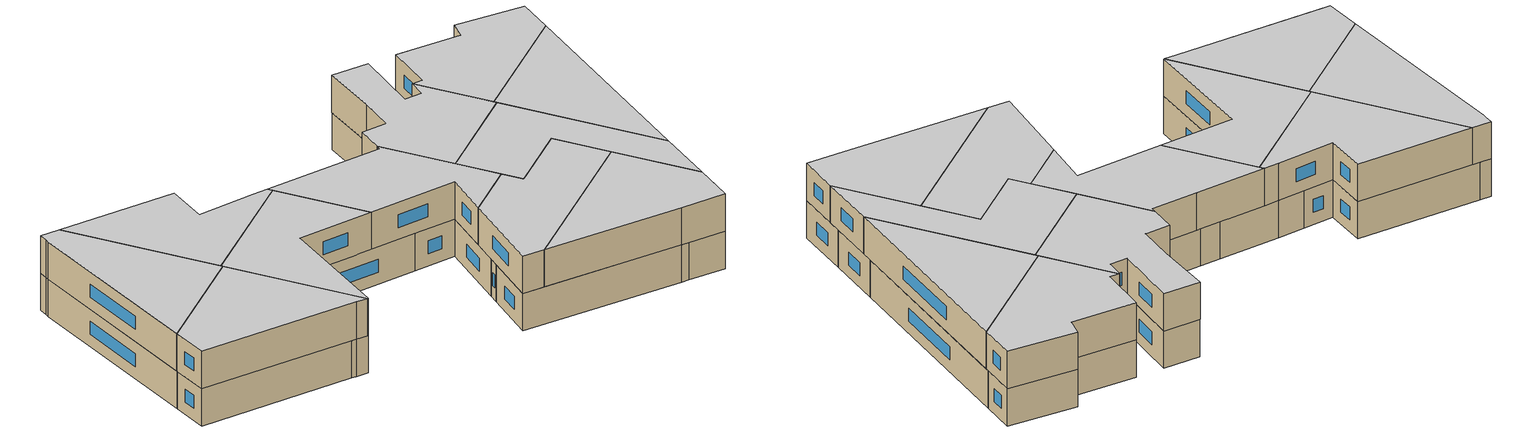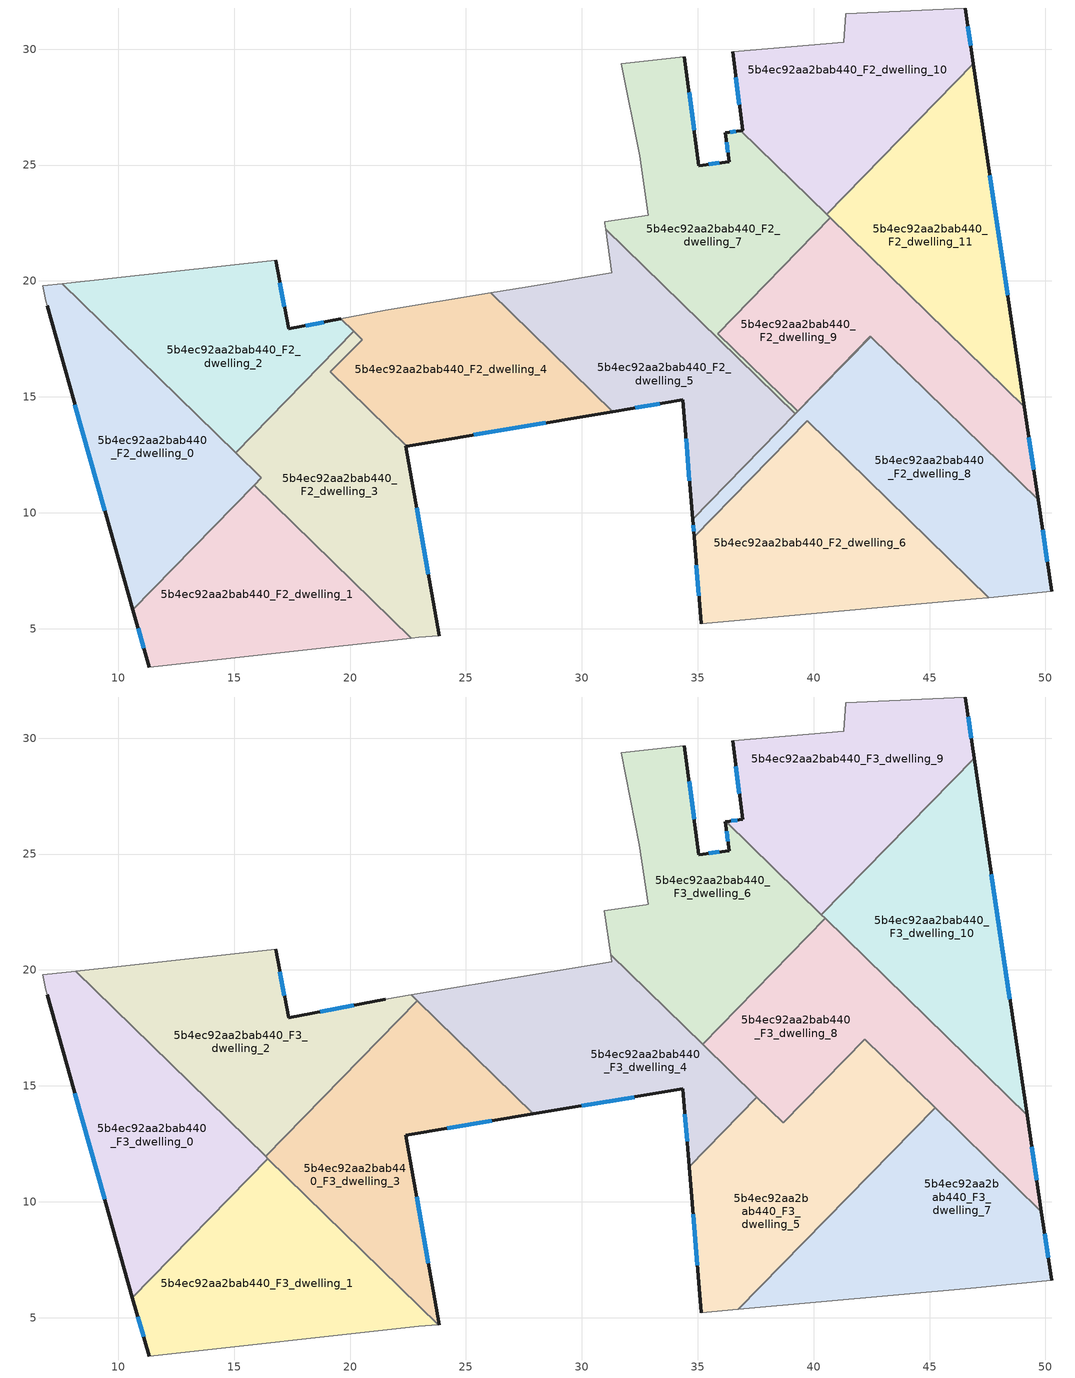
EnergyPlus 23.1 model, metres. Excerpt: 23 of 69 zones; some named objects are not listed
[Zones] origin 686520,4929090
5b4ec92aa2bab440_F2_dwelling_0
 floor to 5b4ec92aa2bab440_F1_dwelling_0 (EU_floor_Construction): 16.18,11.51 10.63,5.82 6.93,18.93 6.88,19.16 6.75,19.79 7.59,19.88 z6
 wall outside (EU_wall_Construction): 6.93,18.93 10.63,5.82 z6:9
 wall adiabatic (EU_wall_Construction): 7.59,19.88 6.75,19.79 6.88,19.16 6.93,18.93 z6:9
 wall to 5b4ec92aa2bab440_F2_dwelling_2 (EU_wall_Construction): 15.06,12.59 7.59,19.88 z6:9
 wall to 5b4ec92aa2bab440_F2_dwelling_1 (EU_wall_Construction): 10.63,5.82 15.87,11.18 z6:9
 wall to 5b4ec92aa2bab440_F2_dwelling_3 (EU_wall_Construction): 15.87,11.19 16.18,11.51 15.06,12.59 z6:9
 window (EU_Window_Construction): 8.13,14.66 9.43,10.08 z6.98:8.02
5b4ec92aa2bab440_F2_dwelling_1
 floor to 5b4ec92aa2bab440_F1_dwelling_1 (EU_floor_Construction): 22.63,4.59 11.33,3.35 10.63,5.82 15.87,11.18 z6
 wall outside (EU_wall_Construction): 10.63,5.82 11.33,3.35 z6:9
 wall to 5b4ec92aa2bab440_F2_dwelling_3 (EU_wall_Construction): 22.63,4.59 15.87,11.18 z6:9
 wall adiabatic (EU_wall_Construction): 11.33,3.35 22.63,4.59 z6:9
 window (EU_Window_Construction): 10.86,5.01 11.1,4.15 z6.98:8.02
5b4ec92aa2bab440_F2_dwelling_10
 floor to 5b4ec92aa2bab440_F1_dwelling_10 (EU_floor_Construction): 46.54,31.78 46.89,29.37 40.56,22.88 36.86,26.49 36.94,26.5 36.5,29.88 41.31,30.3 41.38,31.54 z6
 wall outside (EU_wall_Construction): 46.89,29.37 46.54,31.78 / 36.5,29.88 36.94,26.5 36.86,26.49 z6:9
 wall adiabatic (EU_wall_Construction): 46.54,31.78 41.38,31.54 41.31,30.3 36.5,29.88 z6:9
 wall to 5b4ec92aa2bab440_F2_dwelling_11 (EU_wall_Construction): 40.56,22.88 46.89,29.37 z6:9
 wall to 5b4ec92aa2bab440_F2_dwelling_7 (EU_wall_Construction): 36.86,26.49 40.56,22.88 z6:9
 window (EU_Window_Construction): 46.78,30.15 46.65,30.99 / 36.64,28.78 36.8,27.6 z6.98:8.02
5b4ec92aa2bab440_F2_dwelling_11
 floor to 5b4ec92aa2bab440_F1_dwelling_11 (EU_floor_Construction): 46.89,29.37 49.09,14.57 40.56,22.88 z6
 wall outside (EU_wall_Construction): 49.09,14.57 46.89,29.37 z6:9
 wall to 5b4ec92aa2bab440_F2_dwelling_9 (EU_wall_Construction): 40.73,22.72 49.09,14.57 z6:9
 wall to 5b4ec92aa2bab440_F2_dwelling_7 (EU_wall_Construction): 40.56,22.88 40.73,22.72 z6:9
 window (EU_Window_Construction): 48.37,19.38 47.61,24.56 z6.98:8.02
5b4ec92aa2bab440_F2_dwelling_2
 floor to 5b4ec92aa2bab440_F1_dwelling_2 (EU_floor_Construction): 19.6,18.37 20.16,17.82 15.06,12.59 7.59,19.88 16.79,20.89 17.35,17.94 z6
 wall outside (EU_wall_Construction): 19.6,18.37 17.35,17.94 16.79,20.89 z6:9
 wall adiabatic (EU_wall_Construction): 16.79,20.89 7.59,19.88 z6:9
 wall to 5b4ec92aa2bab440_F2_dwelling_3 (EU_wall_Construction): 15.06,12.59 20.16,17.82 z6:9
 wall to 5b4ec92aa2bab440_F2_dwelling_4 (EU_wall_Construction): 20.16,17.82 19.6,18.37 z6:9
 window (EU_Window_Construction): 17.17,18.9 16.97,19.93 / 18.87,18.23 18.08,18.08 z6.98:8.02
5b4ec92aa2bab440_F2_dwelling_3
 floor to 5b4ec92aa2bab440_F1_dwelling_3 (EU_floor_Construction): 20.52,17.47 19.16,16.08 22.44,12.87 22.4,12.87 23.85,4.7 22.97,4.63 22.63,4.59 15.87,11.18 16.18,11.51 15.06,12.59 20.16,17.82 z6
 wall outside (EU_wall_Construction): 23.85,4.7 22.4,12.87 22.44,12.87 z6:9
 wall to 5b4ec92aa2bab440_F2_dwelling_4 (EU_wall_Construction): 22.44,12.87 19.16,16.08 20.52,17.47 20.16,17.82 z6:9
 wall adiabatic (EU_wall_Construction): 22.63,4.59 22.97,4.63 23.85,4.7 z6:9
 window (EU_Window_Construction): 23.38,7.35 22.87,10.21 z6.98:8.02
5b4ec92aa2bab440_F2_dwelling_4
 floor to 5b4ec92aa2bab440_F1_dwelling_4 (EU_floor_Construction): 31.32,14.36 22.44,12.87 19.16,16.08 20.52,17.47 19.6,18.37 21.53,18.74 26.06,19.49 z6
 wall outside (EU_wall_Construction): 22.44,12.87 31.32,14.36 z6:9
 wall adiabatic (EU_wall_Construction): 26.06,19.49 21.53,18.74 19.6,18.37 z6:9
 wall to 5b4ec92aa2bab440_F2_dwelling_5 (EU_wall_Construction): 31.32,14.36 26.06,19.49 z6:9
 window (EU_Window_Construction): 25.33,13.36 28.44,13.88 z6.98:8.02
5b4ec92aa2bab440_F2_dwelling_5
 floor to 5b4ec92aa2bab440_F1_dwelling_5 (EU_floor_Construction): 39.21,14.26 34.78,9.72 34.36,14.87 31.32,14.36 26.06,19.49 27.57,19.74 31.3,20.35 31.02,22.24 z6
 wall outside (EU_wall_Construction): 31.32,14.36 34.36,14.87 34.78,9.72 z6:9
 wall adiabatic (EU_wall_Construction): 31.02,22.24 31.3,20.35 27.57,19.74 26.06,19.49 z6:9
 wall to 5b4ec92aa2bab440_F2_dwelling_7 (EU_wall_Construction): 39.21,14.26 31.02,22.24 z6:9
 wall to 5b4ec92aa2bab440_F2_dwelling_8 (EU_wall_Construction): 34.78,9.72 39.21,14.26 z6:9
 window (EU_Window_Construction): 34.49,13.19 34.64,11.39 / 32.31,14.52 33.37,14.7 z6.98:8.02
5b4ec92aa2bab440_F2_dwelling_6
 floor to 5b4ec92aa2bab440_F1_dwelling_6 (EU_floor_Construction): 47.55,6.34 47.02,6.29 35.15,5.21 34.84,8.96 39.72,13.97 z6
 wall outside (EU_wall_Construction): 34.84,8.96 35.15,5.21 z6:9
 wall adiabatic (EU_wall_Construction): 35.15,5.21 47.02,6.29 47.55,6.34 z6:9
 wall to 5b4ec92aa2bab440_F2_dwelling_8 (EU_wall_Construction): 47.55,6.34 39.72,13.97 34.84,8.96 z6:9
 window (EU_Window_Construction): 34.94,7.74 35.05,6.43 z6.98:8.02
5b4ec92aa2bab440_F2_dwelling_7
 floor to 5b4ec92aa2bab440_F1_dwelling_7 (EU_floor_Construction): 36.86,26.49 40.73,22.72 35.86,17.73 39.3,14.38 42.45,17.61 42.46,17.6 39.21,14.26 31.02,22.24 30.99,22.48 30.98,22.55 32.86,22.83 32.49,25.39 31.7,29.37 34.43,29.66 35.04,24.97 36.36,25.14 36.19,26.39 z6
 wall outside (EU_wall_Construction): 36.86,26.49 36.19,26.39 36.36,25.14 35.04,24.97 34.43,29.66 z6:9
 wall adiabatic (EU_wall_Construction): 34.43,29.66 31.7,29.37 32.49,25.39 32.86,22.83 30.98,22.55 30.99,22.48 31.02,22.24 z6:9
 wall to 5b4ec92aa2bab440_F2_dwelling_9 (EU_wall_Construction): 42.46,17.6 42.45,17.61 39.3,14.38 35.86,17.73 40.73,22.72 z6:9
 wall to 5b4ec92aa2bab440_F2_dwelling_8 (EU_wall_Construction): 39.21,14.26 42.46,17.6 z6:9
 window (EU_Window_Construction): 34.84,26.5 34.63,28.14 / 35.93,25.09 35.47,25.03 / 36.24,25.99 36.3,25.55 / 36.64,26.46 36.41,26.42 z6.98:8.02
5b4ec92aa2bab440_F2_dwelling_8
 floor to 5b4ec92aa2bab440_F1_dwelling_8 (EU_floor_Construction): 49.68,10.55 50.27,6.62 47.55,6.34 39.72,13.97 34.84,8.96 34.78,9.72 42.46,17.6 z6
 wall outside (EU_wall_Construction): 50.27,6.62 49.68,10.55 / 34.78,9.72 34.84,8.96 z6:9
 wall adiabatic (EU_wall_Construction): 47.55,6.34 50.27,6.62 z6:9
 wall to 5b4ec92aa2bab440_F2_dwelling_9 (EU_wall_Construction): 49.68,10.55 42.46,17.6 z6:9
 window (EU_Window_Construction): 50.08,7.9 49.87,9.27 / 34.8,9.47 34.82,9.21 z6.98:8.02
5b4ec92aa2bab440_F2_dwelling_9
 floor to 5b4ec92aa2bab440_F1_dwelling_9 (EU_floor_Construction): 49.09,14.57 49.68,10.55 42.45,17.61 39.3,14.38 35.86,17.73 40.73,22.72 z6
 wall outside (EU_wall_Construction): 49.68,10.55 49.09,14.57 z6:9
 window (EU_Window_Construction): 49.49,11.86 49.28,13.26 z6.98:8.02
5b4ec92aa2bab440_F3_dwelling_0
 floor to 5b4ec92aa2bab440_F2_dwelling_0 (EU_floor_Construction): 16.14,11.54 10.62,5.87 6.93,18.93 6.88,19.16 6.75,19.79 7.59,19.88 z9
 floor to 5b4ec92aa2bab440_F2_dwelling_2 (EU_floor_Construction): 15.38,12.92 15.06,12.59 7.59,19.88 8.17,19.95 z9
 floor to 5b4ec92aa2bab440_F2_dwelling_3 (EU_floor_Construction): 16.46,11.86 16.14,11.54 15.06,12.59 15.38,12.92 z9
 wall outside (EU_wall_Construction): 6.93,18.93 10.61,5.87 z9:12
 wall adiabatic (EU_wall_Construction): 8.17,19.95 6.75,19.79 6.88,19.16 6.93,18.93 z9:12
 wall to 5b4ec92aa2bab440_F3_dwelling_1 (EU_wall_Construction): 10.61,5.87 16.46,11.86 z9:12
 wall to 5b4ec92aa2bab440_F3_dwelling_2 (EU_wall_Construction): 16.36,11.96 8.17,19.95 z9:12
 wall to 5b4ec92aa2bab440_F3_dwelling_3 (EU_wall_Construction): 16.46,11.86 16.36,11.96 z9:12
 window (EU_Window_Construction): 8.13,14.68 9.42,10.11 z9.98:11.02
 ceiling to 5b4ec92aa2bab440_F4_dwelling_0 (EU_floor_Construction): 10.61,5.87 16.46,11.86 8.17,19.95 6.75,19.79 6.88,19.16 6.93,18.93 z12
5b4ec92aa2bab440_F3_dwelling_1
 floor to 5b4ec92aa2bab440_F2_dwelling_1 (EU_floor_Construction): 22.63,4.59 11.33,3.35 10.63,5.82 15.87,11.18 z9
 floor to 5b4ec92aa2bab440_F2_dwelling_0 (EU_floor_Construction): 16.18,11.51 10.63,5.82 10.62,5.87 16.14,11.54 z9
 floor to 5b4ec92aa2bab440_F2_dwelling_3 (EU_floor_Construction): 23.81,4.69 22.97,4.63 22.63,4.59 15.87,11.18 16.18,11.51 16.14,11.54 16.46,11.86 z9
 wall outside (EU_wall_Construction): 10.61,5.87 11.33,3.35 z9:12
 wall adiabatic (EU_wall_Construction): 11.33,3.35 22.97,4.63 23.81,4.69 z9:12
 wall to 5b4ec92aa2bab440_F3_dwelling_3 (EU_wall_Construction): 23.81,4.69 16.46,11.86 z9:12
 window (EU_Window_Construction): 10.85,5.05 11.1,4.17 z9.98:11.02
 ceiling to 5b4ec92aa2bab440_F4_dwelling_1 (EU_floor_Construction): 23.81,4.69 16.46,11.86 10.61,5.87 11.33,3.35 22.97,4.63 z12
5b4ec92aa2bab440_F3_dwelling_10
 floor to 5b4ec92aa2bab440_F2_dwelling_11 (EU_floor_Construction): 46.93,29.14 49.09,14.57 40.7,22.75 z9
 floor to 5b4ec92aa2bab440_F2_dwelling_7 (EU_floor_Construction): 40.73,22.72 40.37,22.35 40.34,22.38 40.7,22.75 z9
 floor to 5b4ec92aa2bab440_F2_dwelling_9 (EU_floor_Construction): 49.09,14.57 49.21,13.74 40.37,22.35 40.73,22.72 z9
 wall outside (EU_wall_Construction): 49.21,13.74 46.93,29.14 z9:12
 wall to 5b4ec92aa2bab440_F3_dwelling_9 (EU_wall_Construction): 46.93,29.14 40.34,22.38 z9:12
 wall to 5b4ec92aa2bab440_F3_dwelling_8 (EU_wall_Construction): 40.5,22.23 49.21,13.74 z9:12
 wall to 5b4ec92aa2bab440_F3_dwelling_6 (EU_wall_Construction): 40.34,22.38 40.5,22.23 z9:12
 window (EU_Window_Construction): 48.47,18.75 47.67,24.13 z9.98:11.02
 ceiling to 5b4ec92aa2bab440_F4_dwelling_10 (EU_floor_Construction): 49.21,13.74 46.93,29.14 40.34,22.38 z12
5b4ec92aa2bab440_F3_dwelling_2
 floor to 5b4ec92aa2bab440_F2_dwelling_2 (EU_floor_Construction): 19.6,18.37 20.16,17.82 15.38,12.92 8.17,19.95 16.79,20.89 17.35,17.94 z9
 floor to 5b4ec92aa2bab440_F2_dwelling_3 (EU_floor_Construction): 20.52,17.47 19.16,16.08 19.78,15.47 16.36,11.96 15.38,12.92 20.16,17.82 z9
 floor to 5b4ec92aa2bab440_F2_dwelling_4 (EU_floor_Construction): 22.9,18.67 19.78,15.47 19.16,16.08 20.52,17.47 19.6,18.37 21.53,18.74 22.64,18.92 z9
 wall outside (EU_wall_Construction): 21.53,18.74 17.35,17.94 16.79,20.89 z9:12
 wall adiabatic (EU_wall_Construction): 22.64,18.92 21.53,18.74 / 16.79,20.89 8.17,19.95 z9:12
 wall to 5b4ec92aa2bab440_F3_dwelling_4 (EU_wall_Construction): 22.9,18.67 22.64,18.92 z9:12
 wall to 5b4ec92aa2bab440_F3_dwelling_3 (EU_wall_Construction): 16.36,11.96 22.9,18.67 z9:12
 window (EU_Window_Construction): 17.17,18.9 16.97,19.93 / 20.17,18.48 18.71,18.2 z9.98:11.02
 ceiling to 5b4ec92aa2bab440_F4_dwelling_2 (EU_floor_Construction): 16.36,11.96 22.9,18.67 22.64,18.92 21.53,18.74 17.35,17.94 16.79,20.89 8.17,19.95 z12
5b4ec92aa2bab440_F3_dwelling_3
 floor to 5b4ec92aa2bab440_F2_dwelling_3 (EU_floor_Construction): 22.44,12.87 22.4,12.87 23.84,4.7 23.81,4.69 16.36,11.96 19.78,15.47 z9
 floor to 5b4ec92aa2bab440_F2_dwelling_4 (EU_floor_Construction): 27.91,13.79 22.44,12.87 19.78,15.47 22.9,18.67 z9
 wall outside (EU_wall_Construction): 23.85,4.7 22.4,12.87 27.91,13.79 z9:12
 wall to 5b4ec92aa2bab440_F3_dwelling_4 (EU_wall_Construction): 27.91,13.79 22.9,18.67 z9:12
 wall adiabatic (EU_wall_Construction): 23.81,4.69 23.85,4.7 z9:12
 window (EU_Window_Construction): 24.19,13.17 26.12,13.49 / 23.38,7.35 22.87,10.21 z9.98:11.02
 ceiling to 5b4ec92aa2bab440_F4_dwelling_3 (EU_floor_Construction): 23.85,4.7 22.4,12.87 27.91,13.79 22.9,18.67 16.36,11.96 23.81,4.69 z12
5b4ec92aa2bab440_F3_dwelling_4
 floor to 5b4ec92aa2bab440_F2_dwelling_4 (EU_floor_Construction): 31.32,14.36 27.91,13.79 22.9,18.67 22.64,18.92 26.06,19.49 z9
 floor to 5b4ec92aa2bab440_F2_dwelling_5 (EU_floor_Construction): 37.56,14.51 34.63,11.51 34.36,14.87 31.32,14.36 26.06,19.49 27.72,19.76 31.3,20.35 31.25,20.66 z9
 wall outside (EU_wall_Construction): 27.91,13.79 34.36,14.87 34.63,11.51 z9:12
 wall adiabatic (EU_wall_Construction): 31.25,20.66 31.3,20.35 27.88,19.79 22.64,18.92 z9:12
 wall to 5b4ec92aa2bab440_F3_dwelling_5 (EU_wall_Construction): 34.63,11.51 37.56,14.51 z9:12
 wall to 5b4ec92aa2bab440_F3_dwelling_6 (EU_wall_Construction): 35.21,16.8 31.25,20.66 z9:12
 wall to 5b4ec92aa2bab440_F3_dwelling_8 (EU_wall_Construction): 37.55,14.51 35.21,16.8 z9:12
 window (EU_Window_Construction): 34.45,13.78 34.54,12.6 / 30.01,14.14 32.26,14.52 z9.98:11.02
 ceiling to 5b4ec92aa2bab440_F4_dwelling_4 (EU_floor_Construction): 34.63,11.51 37.56,14.51 31.25,20.66 31.3,20.35 27.88,19.79 22.64,18.92 22.9,18.67 27.91,13.79 34.36,14.87 z12
5b4ec92aa2bab440_F3_dwelling_5
 floor to 5b4ec92aa2bab440_F2_dwelling_6 (EU_floor_Construction): 42.51,11.25 36.76,5.35 35.15,5.21 34.84,8.96 39.72,13.97 z9
 floor to 5b4ec92aa2bab440_F2_dwelling_8 (EU_floor_Construction): 45.24,14.05 42.51,11.25 39.72,13.97 34.84,8.96 34.78,9.72 38.53,13.56 38.69,13.41 42.2,17.01 z9
 floor to 5b4ec92aa2bab440_F2_dwelling_5 (EU_floor_Construction): 38.53,13.56 34.78,9.72 34.63,11.51 37.56,14.51 z9
 wall outside (EU_wall_Construction): 34.63,11.51 35.15,5.21 z9:12
 wall adiabatic (EU_wall_Construction): 35.15,5.21 36.76,5.35 z9:12
 wall to 5b4ec92aa2bab440_F3_dwelling_8 (EU_wall_Construction): 45.24,14.05 42.2,17.01 38.69,13.41 37.56,14.51 z9:12
 wall to 5b4ec92aa2bab440_F3_dwelling_7 (EU_wall_Construction): 36.76,5.35 45.24,14.05 z9:12
 window (EU_Window_Construction): 34.8,9.46 34.98,7.26 z9.98:11.02
 ceiling to 5b4ec92aa2bab440_F4_dwelling_5 (EU_floor_Construction): 36.76,5.35 45.24,14.05 42.2,17.01 38.69,13.41 37.56,14.51 34.63,11.51 35.15,5.21 z12
5b4ec92aa2bab440_F3_dwelling_6
 floor to 5b4ec92aa2bab440_F2_dwelling_7 (EU_floor_Construction): 36.22,26.4 40.37,22.35 35.86,17.73 35.99,17.6 35.89,17.5 31.02,22.24 30.99,22.48 30.98,22.55 32.86,22.83 32.49,25.39 31.7,29.37 34.43,29.66 35.04,24.97 36.36,25.14 36.19,26.39 z9
 floor to 5b4ec92aa2bab440_F2_dwelling_5 (EU_floor_Construction): 35.89,17.5 35.21,16.8 31.25,20.66 31.02,22.24 z9
 floor to 5b4ec92aa2bab440_F2_dwelling_9 (EU_floor_Construction): 40.5,22.23 35.99,17.6 35.86,17.73 40.37,22.35 z9
 wall outside (EU_wall_Construction): 36.22,26.4 36.19,26.39 36.36,25.14 35.04,24.97 34.43,29.66 z9:12
 wall adiabatic (EU_wall_Construction): 34.43,29.66 31.69,29.37 32.49,25.39 32.86,22.83 32.77,22.81 30.98,22.55 31.25,20.66 z9:12
 wall to 5b4ec92aa2bab440_F3_dwelling_8 (EU_wall_Construction): 35.21,16.8 40.5,22.23 z9:12
 wall to 5b4ec92aa2bab440_F3_dwelling_9 (EU_wall_Construction): 40.34,22.38 36.22,26.4 z9:12
 window (EU_Window_Construction): 34.84,26.5 34.63,28.14 / 35.93,25.09 35.47,25.03 / 36.24,25.99 36.3,25.55 z9.98:11.02
 ceiling to 5b4ec92aa2bab440_F4_dwelling_6 (EU_floor_Construction): 35.21,16.8 40.5,22.23 36.22,26.4 36.19,26.39 36.36,25.14 35.04,24.97 34.43,29.66 31.69,29.37 32.49,25.39 32.86,22.83 32.77,22.81 30.98,22.55 31.25,20.66 z12
5b4ec92aa2bab440_F3_dwelling_7
 floor to 5b4ec92aa2bab440_F2_dwelling_6 (EU_floor_Construction): 47.55,6.34 47.02,6.29 36.76,5.35 42.51,11.25 z9
 floor to 5b4ec92aa2bab440_F2_dwelling_8 (EU_floor_Construction): 49.83,9.58 50.27,6.62 47.55,6.34 42.51,11.25 45.24,14.05 z9
 wall outside (EU_wall_Construction): 50.27,6.62 49.83,9.58 z9:12
 wall adiabatic (EU_wall_Construction): 36.76,5.35 47.02,6.29 50.27,6.62 z9:12
 wall to 5b4ec92aa2bab440_F3_dwelling_8 (EU_wall_Construction): 49.83,9.58 45.24,14.05 z9:12
 window (EU_Window_Construction): 50.12,7.58 49.97,8.61 z9.98:11.02
 ceiling to 5b4ec92aa2bab440_F4_dwelling_7 (EU_floor_Construction): 50.27,6.62 49.83,9.58 45.24,14.05 36.76,5.35 47.02,6.29 z12
5b4ec92aa2bab440_F3_dwelling_8
 floor to 5b4ec92aa2bab440_F2_dwelling_8 (EU_floor_Construction): 49.68,10.56 49.83,9.58 42.2,17.01 38.69,13.41 38.53,13.56 42.46,17.6 z9
 floor to 5b4ec92aa2bab440_F2_dwelling_9 (EU_floor_Construction): 49.21,13.74 49.68,10.56 42.45,17.61 39.3,14.38 35.99,17.6 40.5,22.23 z9
 floor to 5b4ec92aa2bab440_F2_dwelling_7 (EU_floor_Construction): 42.45,17.61 42.46,17.6 39.21,14.26 35.89,17.5 35.99,17.6 39.3,14.38 z9
 floor to 5b4ec92aa2bab440_F2_dwelling_5 (EU_floor_Construction): 39.21,14.26 38.53,13.56 35.21,16.8 35.89,17.5 z9
 wall outside (EU_wall_Construction): 49.83,9.58 49.21,13.74 z9:12
 window (EU_Window_Construction): 49.63,10.93 49.41,12.38 z9.98:11.02
 ceiling to 5b4ec92aa2bab440_F4_dwelling_8 (EU_floor_Construction): 49.83,9.58 49.21,13.74 40.5,22.23 35.21,16.8 38.69,13.41 42.2,17.01 z12
5b4ec92aa2bab440_F3_dwelling_9
 floor to 5b4ec92aa2bab440_F2_dwelling_10 (EU_floor_Construction): 46.54,31.78 46.89,29.37 40.56,22.88 36.86,26.48 36.94,26.5 36.5,29.88 41.31,30.3 41.38,31.54 z9
 floor to 5b4ec92aa2bab440_F2_dwelling_7 (EU_floor_Construction): 40.7,22.75 40.34,22.38 36.22,26.4 36.86,26.48 z9
 floor to 5b4ec92aa2bab440_F2_dwelling_11 (EU_floor_Construction): 46.89,29.37 46.93,29.14 40.7,22.75 40.56,22.88 z9
 wall outside (EU_wall_Construction): 46.93,29.14 46.54,31.78 / 36.5,29.88 36.94,26.5 36.22,26.4 z9:12
 wall adiabatic (EU_wall_Construction): 46.54,31.78 41.38,31.54 41.31,30.3 36.5,29.88 z9:12
 window (EU_Window_Construction): 46.8,30 46.66,30.92 / 36.7,26.46 36.45,26.43 / 36.64,28.78 36.8,27.6 z9.98:11.02
 ceiling to 5b4ec92aa2bab440_F4_dwelling_9 (EU_floor_Construction): 40.34,22.38 46.93,29.14 46.54,31.78 41.38,31.54 41.31,30.3 36.5,29.88 36.94,26.5 36.22,26.4 z12
[Building]
EU S2 Campaign: North Axis=0; Terrain=City; Solar Distribution=FullExterior
[Site:Location]
Bologna: Latitude=44.5; Longitude=11.25; Time Zone=1; Elevation=37
[SizingPeriod:WeatherFileDays]
AnnualSizingPeriod: Begin Month=1; Begin Day of Month=1; End Month=12; End Day of Month=31; Day of Week for Start Day=Monday; Use Weather File Daylight Saving Period=No; Use Weather File Rain and Snow Indicators=No
[MATERIAL]
EU_InternalMass_Material: Roughness=MediumRough; Thickness=0.1; Conductivity=1; Density=1800; Specific Heat=900; Thermal Absorptance=0.9; Solar Absorptance=0.7; Visible Absorptance=0.7
[MATERIAL:NOMASS] Roughness=MediumRough; Thermal Absorptance=0.9; Solar Absorptance=0.7; Visible Absorptance=0.7
Name | Thermal Resistance
EU_wall_NoMass | 0.905828
EU_floor_NoMass | 0.67114
[WINDOWMATERIAL:SIMPLEGLAZINGSYSTEM]
EU_Window_SimpleGlazing: UFactor=4.52486; Solar Heat Gain Coefficient=0.85; Visible Transmittance=0.85
[CONSTRUCTION]
EU_wall_Construction: EU_wall_NoMass
EU_floor_Construction: EU_floor_NoMass
EU_Window_Construction: EU_Window_SimpleGlazing
EU_InternalMass_Construction: EU_InternalMass_Material
[ZONE] Type=1; Multiplier=1; Ceiling Height=autocalculate; Floor Area=autocalculate; Part of Total Floor Area=Yes
Name | Volume
5b4ec92aa2bab440_F2_dwelling_0 | 162.484
5b4ec92aa2bab440_F3_dwelling_0 | 177.227
5b4ec92aa2bab440_F2_dwelling_1 | 149.46
5b4ec92aa2bab440_F3_dwelling_1 | 177.241
5b4ec92aa2bab440_F2_dwelling_10 | 161.947
5b4ec92aa2bab440_F3_dwelling_10 | 175.408
5b4ec92aa2bab440_F2_dwelling_11 | 161.944
5b4ec92aa2bab440_F2_dwelling_2 | 151.504
5b4ec92aa2bab440_F3_dwelling_2 | 175.467
5b4ec92aa2bab440_F2_dwelling_3 | 155.424
5b4ec92aa2bab440_F3_dwelling_3 | 175.438
5b4ec92aa2bab440_F2_dwelling_4 | 148.096
5b4ec92aa2bab440_F3_dwelling_4 | 179.038
5b4ec92aa2bab440_F2_dwelling_5 | 168.439
5b4ec92aa2bab440_F3_dwelling_5 | 178.097
5b4ec92aa2bab440_F2_dwelling_6 | 185.169
5b4ec92aa2bab440_F3_dwelling_6 | 179.089
5b4ec92aa2bab440_F2_dwelling_7 | 168.369
5b4ec92aa2bab440_F3_dwelling_7 | 178.16
5b4ec92aa2bab440_F2_dwelling_8 | 173.807
5b4ec92aa2bab440_F3_dwelling_8 | 179.075
5b4ec92aa2bab440_F2_dwelling_9 | 162.976
5b4ec92aa2bab440_F3_dwelling_9 | 175.414
[INTERNALMASS] Construction=EU_InternalMass_Construction
Name | Zone or ZoneList | Surface Area
5b4ec92aa2bab440_F2_dwelling_0_EU_InternalMass | 5b4ec92aa2bab440_F2_dwelling_0 | 54.1588
5b4ec92aa2bab440_F2_dwelling_1_EU_InternalMass | 5b4ec92aa2bab440_F2_dwelling_1 | 49.8202
5b4ec92aa2bab440_F2_dwelling_2_EU_InternalMass | 5b4ec92aa2bab440_F2_dwelling_2 | 50.5031
5b4ec92aa2bab440_F2_dwelling_3_EU_InternalMass | 5b4ec92aa2bab440_F2_dwelling_3 | 51.8077
5b4ec92aa2bab440_F2_dwelling_4_EU_InternalMass | 5b4ec92aa2bab440_F2_dwelling_4 | 49.3699
5b4ec92aa2bab440_F2_dwelling_5_EU_InternalMass | 5b4ec92aa2bab440_F2_dwelling_5 | 56.1491
5b4ec92aa2bab440_F2_dwelling_6_EU_InternalMass | 5b4ec92aa2bab440_F2_dwelling_6 | 61.7228
5b4ec92aa2bab440_F2_dwelling_7_EU_InternalMass | 5b4ec92aa2bab440_F2_dwelling_7 | 56.1258
5b4ec92aa2bab440_F2_dwelling_8_EU_InternalMass | 5b4ec92aa2bab440_F2_dwelling_8 | 57.9357
5b4ec92aa2bab440_F2_dwelling_9_EU_InternalMass | 5b4ec92aa2bab440_F2_dwelling_9 | 54.3254
5b4ec92aa2bab440_F2_dwelling_10_EU_InternalMass | 5b4ec92aa2bab440_F2_dwelling_10 | 53.9828
5b4ec92aa2bab440_F2_dwelling_11_EU_InternalMass | 5b4ec92aa2bab440_F2_dwelling_11 | 53.986
5b4ec92aa2bab440_F3_dwelling_0_EU_InternalMass | 5b4ec92aa2bab440_F3_dwelling_0 | 59.0843
5b4ec92aa2bab440_F3_dwelling_1_EU_InternalMass | 5b4ec92aa2bab440_F3_dwelling_1 | 59.0822
5b4ec92aa2bab440_F3_dwelling_2_EU_InternalMass | 5b4ec92aa2bab440_F3_dwelling_2 | 58.4864
5b4ec92aa2bab440_F3_dwelling_3_EU_InternalMass | 5b4ec92aa2bab440_F3_dwelling_3 | 58.4772
5b4ec92aa2bab440_F3_dwelling_4_EU_InternalMass | 5b4ec92aa2bab440_F3_dwelling_4 | 59.6803
5b4ec92aa2bab440_F3_dwelling_5_EU_InternalMass | 5b4ec92aa2bab440_F3_dwelling_5 | 59.3654
5b4ec92aa2bab440_F3_dwelling_6_EU_InternalMass | 5b4ec92aa2bab440_F3_dwelling_6 | 59.691
5b4ec92aa2bab440_F3_dwelling_7_EU_InternalMass | 5b4ec92aa2bab440_F3_dwelling_7 | 59.3877
5b4ec92aa2bab440_F3_dwelling_8_EU_InternalMass | 5b4ec92aa2bab440_F3_dwelling_8 | 59.6918
5b4ec92aa2bab440_F3_dwelling_9_EU_InternalMass | 5b4ec92aa2bab440_F3_dwelling_9 | 58.4714
5b4ec92aa2bab440_F3_dwelling_10_EU_InternalMass | 5b4ec92aa2bab440_F3_dwelling_10 | 58.4682
[OTHEREQUIPMENT] Fuel Type=Electricity; Design Level Calculation Method=Watts/Area; Power per Zone Floor Area=1; Fraction Latent=0; Fraction Radiant=0; Fraction Lost=0; Carbon Dioxide Generation Rate=0; EndUse Subcategory=EU_Step8_InternalGains
Name | Zone or ZoneList or Space or SpaceList | Schedule
EU_Step8_InternalGain_5b4ec92aa2bab440_F2_dwelling_0_f000 | 5b4ec92aa2bab440_F2_dwelling_0 | EU_Step8_GainSchedule_5b4ec92aa2bab440_F2_dwelling_0_f000
EU_Step8_InternalGain_5b4ec92aa2bab440_F2_dwelling_1_f000 | 5b4ec92aa2bab440_F2_dwelling_1 | EU_Step8_GainSchedule_5b4ec92aa2bab440_F2_dwelling_1_f000
EU_Step8_InternalGain_5b4ec92aa2bab440_F2_dwelling_2_f000 | 5b4ec92aa2bab440_F2_dwelling_2 | EU_Step8_GainSchedule_5b4ec92aa2bab440_F2_dwelling_2_f000
EU_Step8_InternalGain_5b4ec92aa2bab440_F2_dwelling_3_f000 | 5b4ec92aa2bab440_F2_dwelling_3 | EU_Step8_GainSchedule_5b4ec92aa2bab440_F2_dwelling_3_f000
EU_Step8_InternalGain_5b4ec92aa2bab440_F2_dwelling_4_f000 | 5b4ec92aa2bab440_F2_dwelling_4 | EU_Step8_GainSchedule_5b4ec92aa2bab440_F2_dwelling_4_f000
EU_Step8_InternalGain_5b4ec92aa2bab440_F2_dwelling_5_f000 | 5b4ec92aa2bab440_F2_dwelling_5 | EU_Step8_GainSchedule_5b4ec92aa2bab440_F2_dwelling_5_f000
EU_Step8_InternalGain_5b4ec92aa2bab440_F2_dwelling_6_f000 | 5b4ec92aa2bab440_F2_dwelling_6 | EU_Step8_GainSchedule_5b4ec92aa2bab440_F2_dwelling_6_f000
EU_Step8_InternalGain_5b4ec92aa2bab440_F2_dwelling_7_f000 | 5b4ec92aa2bab440_F2_dwelling_7 | EU_Step8_GainSchedule_5b4ec92aa2bab440_F2_dwelling_7_f000
EU_Step8_InternalGain_5b4ec92aa2bab440_F2_dwelling_8_f000 | 5b4ec92aa2bab440_F2_dwelling_8 | EU_Step8_GainSchedule_5b4ec92aa2bab440_F2_dwelling_8_f000
EU_Step8_InternalGain_5b4ec92aa2bab440_F2_dwelling_9_f000 | 5b4ec92aa2bab440_F2_dwelling_9 | EU_Step8_GainSchedule_5b4ec92aa2bab440_F2_dwelling_9_f000
EU_Step8_InternalGain_5b4ec92aa2bab440_F2_dwelling_10_f000 | 5b4ec92aa2bab440_F2_dwelling_10 | EU_Step8_GainSchedule_5b4ec92aa2bab440_F2_dwelling_10_f000
EU_Step8_InternalGain_5b4ec92aa2bab440_F2_dwelling_11_f000 | 5b4ec92aa2bab440_F2_dwelling_11 | EU_Step8_GainSchedule_5b4ec92aa2bab440_F2_dwelling_11_f000
EU_Step8_InternalGain_5b4ec92aa2bab440_F3_dwelling_0_f000 | 5b4ec92aa2bab440_F3_dwelling_0 | EU_Step8_GainSchedule_5b4ec92aa2bab440_F3_dwelling_0_f000
EU_Step8_InternalGain_5b4ec92aa2bab440_F3_dwelling_1_f000 | 5b4ec92aa2bab440_F3_dwelling_1 | EU_Step8_GainSchedule_5b4ec92aa2bab440_F3_dwelling_1_f000
EU_Step8_InternalGain_5b4ec92aa2bab440_F3_dwelling_2_f000 | 5b4ec92aa2bab440_F3_dwelling_2 | EU_Step8_GainSchedule_5b4ec92aa2bab440_F3_dwelling_2_f000
EU_Step8_InternalGain_5b4ec92aa2bab440_F3_dwelling_3_f000 | 5b4ec92aa2bab440_F3_dwelling_3 | EU_Step8_GainSchedule_5b4ec92aa2bab440_F3_dwelling_3_f000
EU_Step8_InternalGain_5b4ec92aa2bab440_F3_dwelling_4_f000 | 5b4ec92aa2bab440_F3_dwelling_4 | EU_Step8_GainSchedule_5b4ec92aa2bab440_F3_dwelling_4_f000
EU_Step8_InternalGain_5b4ec92aa2bab440_F3_dwelling_5_f000 | 5b4ec92aa2bab440_F3_dwelling_5 | EU_Step8_GainSchedule_5b4ec92aa2bab440_F3_dwelling_5_f000
EU_Step8_InternalGain_5b4ec92aa2bab440_F3_dwelling_6_f000 | 5b4ec92aa2bab440_F3_dwelling_6 | EU_Step8_GainSchedule_5b4ec92aa2bab440_F3_dwelling_6_f000
EU_Step8_InternalGain_5b4ec92aa2bab440_F3_dwelling_7_f000 | 5b4ec92aa2bab440_F3_dwelling_7 | EU_Step8_GainSchedule_5b4ec92aa2bab440_F3_dwelling_7_f000
EU_Step8_InternalGain_5b4ec92aa2bab440_F3_dwelling_8_f000 | 5b4ec92aa2bab440_F3_dwelling_8 | EU_Step8_GainSchedule_5b4ec92aa2bab440_F3_dwelling_8_f000
EU_Step8_InternalGain_5b4ec92aa2bab440_F3_dwelling_9_f000 | 5b4ec92aa2bab440_F3_dwelling_9 | EU_Step8_GainSchedule_5b4ec92aa2bab440_F3_dwelling_9_f000
EU_Step8_InternalGain_5b4ec92aa2bab440_F3_dwelling_10_f000 | 5b4ec92aa2bab440_F3_dwelling_10 | EU_Step8_GainSchedule_5b4ec92aa2bab440_F3_dwelling_10_f000
[ZONEVENTILATION:DESIGNFLOWRATE] Schedule=EU_AlwaysOn; Design Flow Rate Calculation Method=AirChanges/Hour; Air Changes per Hour=0.73129; Ventilation Type=Natural; Fan Pressure Rise=0; Fan Total Efficiency=1; Constant Term Coefficient=1; Temperature Term Coefficient=0; Velocity Term Coefficient=0; Velocity Squared Term Coefficient=0; Minimum Indoor Temperature=-100; Maximum Indoor Temperature=100; Delta Temperature=-100; Minimum Outdoor Temperature=-100; Maximum Outdoor Temperature=100; Maximum Wind Speed=40
Name | Zone or ZoneList or Space or SpaceList
EU_ConstantAir_5b4ec92aa2bab440_F2_dwelling_0 | 5b4ec92aa2bab440_F2_dwelling_0
EU_ConstantAir_5b4ec92aa2bab440_F2_dwelling_1 | 5b4ec92aa2bab440_F2_dwelling_1
EU_ConstantAir_5b4ec92aa2bab440_F2_dwelling_2 | 5b4ec92aa2bab440_F2_dwelling_2
EU_ConstantAir_5b4ec92aa2bab440_F2_dwelling_3 | 5b4ec92aa2bab440_F2_dwelling_3
EU_ConstantAir_5b4ec92aa2bab440_F2_dwelling_4 | 5b4ec92aa2bab440_F2_dwelling_4
EU_ConstantAir_5b4ec92aa2bab440_F2_dwelling_5 | 5b4ec92aa2bab440_F2_dwelling_5
EU_ConstantAir_5b4ec92aa2bab440_F2_dwelling_6 | 5b4ec92aa2bab440_F2_dwelling_6
EU_ConstantAir_5b4ec92aa2bab440_F2_dwelling_7 | 5b4ec92aa2bab440_F2_dwelling_7
EU_ConstantAir_5b4ec92aa2bab440_F2_dwelling_8 | 5b4ec92aa2bab440_F2_dwelling_8
EU_ConstantAir_5b4ec92aa2bab440_F2_dwelling_9 | 5b4ec92aa2bab440_F2_dwelling_9
EU_ConstantAir_5b4ec92aa2bab440_F2_dwelling_10 | 5b4ec92aa2bab440_F2_dwelling_10
EU_ConstantAir_5b4ec92aa2bab440_F2_dwelling_11 | 5b4ec92aa2bab440_F2_dwelling_11
EU_ConstantAir_5b4ec92aa2bab440_F3_dwelling_0 | 5b4ec92aa2bab440_F3_dwelling_0
EU_ConstantAir_5b4ec92aa2bab440_F3_dwelling_1 | 5b4ec92aa2bab440_F3_dwelling_1
EU_ConstantAir_5b4ec92aa2bab440_F3_dwelling_2 | 5b4ec92aa2bab440_F3_dwelling_2
EU_ConstantAir_5b4ec92aa2bab440_F3_dwelling_3 | 5b4ec92aa2bab440_F3_dwelling_3
EU_ConstantAir_5b4ec92aa2bab440_F3_dwelling_4 | 5b4ec92aa2bab440_F3_dwelling_4
EU_ConstantAir_5b4ec92aa2bab440_F3_dwelling_5 | 5b4ec92aa2bab440_F3_dwelling_5
EU_ConstantAir_5b4ec92aa2bab440_F3_dwelling_6 | 5b4ec92aa2bab440_F3_dwelling_6
EU_ConstantAir_5b4ec92aa2bab440_F3_dwelling_7 | 5b4ec92aa2bab440_F3_dwelling_7
EU_ConstantAir_5b4ec92aa2bab440_F3_dwelling_8 | 5b4ec92aa2bab440_F3_dwelling_8
EU_ConstantAir_5b4ec92aa2bab440_F3_dwelling_9 | 5b4ec92aa2bab440_F3_dwelling_9
EU_ConstantAir_5b4ec92aa2bab440_F3_dwelling_10 | 5b4ec92aa2bab440_F3_dwelling_10
[HVACTEMPLATE:ZONE:IDEALLOADSAIRSYSTEM] System Availability Schedule=EU_AlwaysOn; Maximum Heating Supply Air Temperature=50; Minimum Cooling Supply Air Temperature=13; Maximum Heating Supply Air Humidity Ratio=0.0156; Minimum Cooling Supply Air Humidity Ratio=0.0077; Heating Limit=NoLimit; Cooling Limit=NoLimit; Heating Availability Schedule=EU_AlwaysOn; Cooling Availability Schedule=EU_CoolingOff; Dehumidification Control Type=ConstantSensibleHeatRatio; Cooling Sensible Heat Ratio=0.7; Dehumidification Setpoint=60; Humidification Control Type=None; Humidification Setpoint=30; Outdoor Air Method=None; Outdoor Air Flow Rate per Person=0.00944; Outdoor Air Flow Rate per Zone Floor Area=0; Outdoor Air Flow Rate per Zone=0; Demand Controlled Ventilation Type=None; Outdoor Air Economizer Type=NoEconomizer; Heat Recovery Type=None; Sensible Heat Recovery Effectiveness=0.7; Latent Heat Recovery Effectiveness=0.65
Name | Template Thermostat
5b4ec92aa2bab440_F2_dwelling_0 | EU_HeatOnly_5b4ec92aa2bab440_F2_dwelling_0
5b4ec92aa2bab440_F2_dwelling_1 | EU_HeatOnly_5b4ec92aa2bab440_F2_dwelling_1
5b4ec92aa2bab440_F2_dwelling_2 | EU_HeatOnly_5b4ec92aa2bab440_F2_dwelling_2
5b4ec92aa2bab440_F2_dwelling_3 | EU_HeatOnly_5b4ec92aa2bab440_F2_dwelling_3
5b4ec92aa2bab440_F2_dwelling_4 | EU_HeatOnly_5b4ec92aa2bab440_F2_dwelling_4
5b4ec92aa2bab440_F2_dwelling_5 | EU_HeatOnly_5b4ec92aa2bab440_F2_dwelling_5
5b4ec92aa2bab440_F2_dwelling_6 | EU_HeatOnly_5b4ec92aa2bab440_F2_dwelling_6
5b4ec92aa2bab440_F2_dwelling_7 | EU_HeatOnly_5b4ec92aa2bab440_F2_dwelling_7
5b4ec92aa2bab440_F2_dwelling_8 | EU_HeatOnly_5b4ec92aa2bab440_F2_dwelling_8
5b4ec92aa2bab440_F2_dwelling_9 | EU_HeatOnly_5b4ec92aa2bab440_F2_dwelling_9
5b4ec92aa2bab440_F2_dwelling_10 | EU_HeatOnly_5b4ec92aa2bab440_F2_dwelling_10
5b4ec92aa2bab440_F2_dwelling_11 | EU_HeatOnly_5b4ec92aa2bab440_F2_dwelling_11
5b4ec92aa2bab440_F3_dwelling_0 | EU_HeatOnly_5b4ec92aa2bab440_F3_dwelling_0
5b4ec92aa2bab440_F3_dwelling_1 | EU_HeatOnly_5b4ec92aa2bab440_F3_dwelling_1
5b4ec92aa2bab440_F3_dwelling_2 | EU_HeatOnly_5b4ec92aa2bab440_F3_dwelling_2
5b4ec92aa2bab440_F3_dwelling_3 | EU_HeatOnly_5b4ec92aa2bab440_F3_dwelling_3
5b4ec92aa2bab440_F3_dwelling_4 | EU_HeatOnly_5b4ec92aa2bab440_F3_dwelling_4
5b4ec92aa2bab440_F3_dwelling_5 | EU_HeatOnly_5b4ec92aa2bab440_F3_dwelling_5
5b4ec92aa2bab440_F3_dwelling_6 | EU_HeatOnly_5b4ec92aa2bab440_F3_dwelling_6
5b4ec92aa2bab440_F3_dwelling_7 | EU_HeatOnly_5b4ec92aa2bab440_F3_dwelling_7
5b4ec92aa2bab440_F3_dwelling_8 | EU_HeatOnly_5b4ec92aa2bab440_F3_dwelling_8
5b4ec92aa2bab440_F3_dwelling_9 | EU_HeatOnly_5b4ec92aa2bab440_F3_dwelling_9
5b4ec92aa2bab440_F3_dwelling_10 | EU_HeatOnly_5b4ec92aa2bab440_F3_dwelling_10
[SIZING:ZONE] Zone Cooling Design Supply Air Temperature Input Method=SupplyAirTemperature; Zone Cooling Design Supply Air Temperature=13; Zone Heating Design Supply Air Temperature Input Method=SupplyAirTemperature; Zone Heating Design Supply Air Temperature=50; Zone Cooling Design Supply Air Humidity Ratio=0.008; Zone Heating Design Supply Air Humidity Ratio=0.008; Cooling Design Air Flow Method=DesignDay; Cooling Design Air Flow Rate=0; Cooling Minimum Air Flow per Zone Floor Area=0.000762; Cooling Minimum Air Flow=0; Cooling Minimum Air Flow Fraction=0.2; Heating Design Air Flow Method=DesignDay; Heating Design Air Flow Rate=0; Heating Maximum Air Flow per Zone Floor Area=0.002032; Heating Maximum Air Flow=0.141576; Heating Maximum Air Flow Fraction=0.3; Account for Dedicated Outdoor Air System=No; Dedicated Outdoor Air System Control Strategy=NeutralSupplyAir; Dedicated Outdoor Air Low Setpoint Temperature for Design=autosize; Dedicated Outdoor Air High Setpoint Temperature for Design=autosize; Zone Load Sizing Method=Sensible Load Only No Latent Load; Zone Latent Cooling Design Supply Air Humidity Ratio Input Method=HumidityRatioDifference; Zone Cooling Design Supply Air Humidity Ratio Difference=0.005; Zone Latent Heating Design Supply Air Humidity Ratio Input Method=HumidityRatioDifference; Zone Humidification Design Supply Air Humidity Ratio Difference=0.005
5b4ec92aa2bab440_F2_dwelling_0; 5b4ec92aa2bab440_F2_dwelling_1; 5b4ec92aa2bab440_F2_dwelling_2; 5b4ec92aa2bab440_F2_dwelling_3; 5b4ec92aa2bab440_F2_dwelling_4; 5b4ec92aa2bab440_F2_dwelling_5; 5b4ec92aa2bab440_F2_dwelling_6; 5b4ec92aa2bab440_F2_dwelling_7; 5b4ec92aa2bab440_F2_dwelling_8; 5b4ec92aa2bab440_F2_dwelling_9; 5b4ec92aa2bab440_F2_dwelling_10; 5b4ec92aa2bab440_F2_dwelling_11; 5b4ec92aa2bab440_F3_dwelling_0; 5b4ec92aa2bab440_F3_dwelling_1; 5b4ec92aa2bab440_F3_dwelling_2; 5b4ec92aa2bab440_F3_dwelling_3; 5b4ec92aa2bab440_F3_dwelling_4; 5b4ec92aa2bab440_F3_dwelling_5; 5b4ec92aa2bab440_F3_dwelling_6; 5b4ec92aa2bab440_F3_dwelling_7; 5b4ec92aa2bab440_F3_dwelling_8; 5b4ec92aa2bab440_F3_dwelling_9; 5b4ec92aa2bab440_F3_dwelling_10
[SCHEDULE:CONSTANT]
Name | Hourly Value
EU_AlwaysOn | 1
EU_CoolingOff | 0
[SCHEDULE:FILE] Column Number=1; Rows to Skip at Top=0; Number of Hours of Data=8760; Column Separator=Comma; Interpolate to Timestep=No; Minutes per Item=60; Adjust Schedule for Daylight Savings=Yes
Name | File
EU_Step8_GainSchedule_5b4ec92aa2bab440_F2_dwelling_0_f000 | ../../schedules/5b4ec92aa2bab440/5b4ec92aa2bab440_F2_dwelling_0_f000_gain.csv
EU_Step8_GainSchedule_5b4ec92aa2bab440_F2_dwelling_1_f000 | ../../schedules/5b4ec92aa2bab440/5b4ec92aa2bab440_F2_dwelling_1_f000_gain.csv
EU_Step8_GainSchedule_5b4ec92aa2bab440_F2_dwelling_2_f000 | ../../schedules/5b4ec92aa2bab440/5b4ec92aa2bab440_F2_dwelling_2_f000_gain.csv
EU_Step8_GainSchedule_5b4ec92aa2bab440_F2_dwelling_3_f000 | ../../schedules/5b4ec92aa2bab440/5b4ec92aa2bab440_F2_dwelling_3_f000_gain.csv
EU_Step8_GainSchedule_5b4ec92aa2bab440_F2_dwelling_4_f000 | ../../schedules/5b4ec92aa2bab440/5b4ec92aa2bab440_F2_dwelling_4_f000_gain.csv
EU_Step8_GainSchedule_5b4ec92aa2bab440_F2_dwelling_5_f000 | ../../schedules/5b4ec92aa2bab440/5b4ec92aa2bab440_F2_dwelling_5_f000_gain.csv
EU_Step8_GainSchedule_5b4ec92aa2bab440_F2_dwelling_6_f000 | ../../schedules/5b4ec92aa2bab440/5b4ec92aa2bab440_F2_dwelling_6_f000_gain.csv
EU_Step8_GainSchedule_5b4ec92aa2bab440_F2_dwelling_7_f000 | ../../schedules/5b4ec92aa2bab440/5b4ec92aa2bab440_F2_dwelling_7_f000_gain.csv
EU_Step8_GainSchedule_5b4ec92aa2bab440_F2_dwelling_8_f000 | ../../schedules/5b4ec92aa2bab440/5b4ec92aa2bab440_F2_dwelling_8_f000_gain.csv
EU_Step8_GainSchedule_5b4ec92aa2bab440_F2_dwelling_9_f000 | ../../schedules/5b4ec92aa2bab440/5b4ec92aa2bab440_F2_dwelling_9_f000_gain.csv
EU_Step8_GainSchedule_5b4ec92aa2bab440_F2_dwelling_10_f000 | ../../schedules/5b4ec92aa2bab440/5b4ec92aa2bab440_F2_dwelling_10_f000_gain.csv
EU_Step8_GainSchedule_5b4ec92aa2bab440_F2_dwelling_11_f000 | ../../schedules/5b4ec92aa2bab440/5b4ec92aa2bab440_F2_dwelling_11_f000_gain.csv
EU_Step8_GainSchedule_5b4ec92aa2bab440_F3_dwelling_0_f000 | ../../schedules/5b4ec92aa2bab440/5b4ec92aa2bab440_F3_dwelling_0_f000_gain.csv
EU_Step8_GainSchedule_5b4ec92aa2bab440_F3_dwelling_1_f000 | ../../schedules/5b4ec92aa2bab440/5b4ec92aa2bab440_F3_dwelling_1_f000_gain.csv
EU_Step8_GainSchedule_5b4ec92aa2bab440_F3_dwelling_2_f000 | ../../schedules/5b4ec92aa2bab440/5b4ec92aa2bab440_F3_dwelling_2_f000_gain.csv
EU_Step8_GainSchedule_5b4ec92aa2bab440_F3_dwelling_3_f000 | ../../schedules/5b4ec92aa2bab440/5b4ec92aa2bab440_F3_dwelling_3_f000_gain.csv
EU_Step8_GainSchedule_5b4ec92aa2bab440_F3_dwelling_4_f000 | ../../schedules/5b4ec92aa2bab440/5b4ec92aa2bab440_F3_dwelling_4_f000_gain.csv
EU_Step8_GainSchedule_5b4ec92aa2bab440_F3_dwelling_5_f000 | ../../schedules/5b4ec92aa2bab440/5b4ec92aa2bab440_F3_dwelling_5_f000_gain.csv
EU_Step8_GainSchedule_5b4ec92aa2bab440_F3_dwelling_6_f000 | ../../schedules/5b4ec92aa2bab440/5b4ec92aa2bab440_F3_dwelling_6_f000_gain.csv
EU_Step8_GainSchedule_5b4ec92aa2bab440_F3_dwelling_7_f000 | ../../schedules/5b4ec92aa2bab440/5b4ec92aa2bab440_F3_dwelling_7_f000_gain.csv
EU_Step8_GainSchedule_5b4ec92aa2bab440_F3_dwelling_8_f000 | ../../schedules/5b4ec92aa2bab440/5b4ec92aa2bab440_F3_dwelling_8_f000_gain.csv
EU_Step8_GainSchedule_5b4ec92aa2bab440_F3_dwelling_9_f000 | ../../schedules/5b4ec92aa2bab440/5b4ec92aa2bab440_F3_dwelling_9_f000_gain.csv
EU_Step8_GainSchedule_5b4ec92aa2bab440_F3_dwelling_10_f000 | ../../schedules/5b4ec92aa2bab440/5b4ec92aa2bab440_F3_dwelling_10_f000_gain.csv
